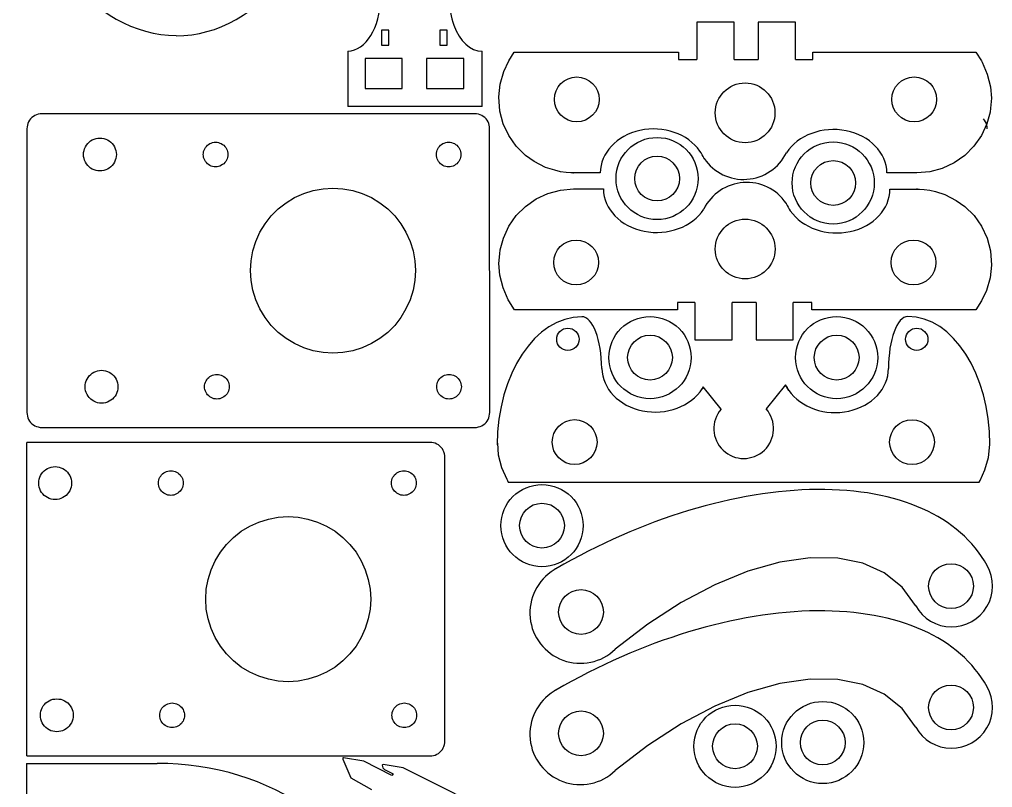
# Model space of a CAD drawing. Extents: x 3 to 201, y 2 to 289.
# Drawn here: x 3 to 133.4, y 83.1 to 185.9 of the extents above; entities that cross this region are included whole.
import ezdxf

# ---------------------------------------------------------------- set-up
doc = ezdxf.new("R2010")
doc.units = 0
doc.header["$MEASUREMENT"] = 0
doc.layers.get('0').update_dxf_attribs({"linetype": 'CONTINUOUS'})
doc.layers.add('LAYER_1', color=7, linetype='CONTINUOUS')

msp = doc.modelspace()

# ---------------------------------------------------------------- linework, layer by layer
at = {"linetype": 'CONTINUOUS'}
for p, q in [((98.76, 181.57), (98.76, 185.56)), ((106.94, 180.57), (106.94, 185.57)), ((98.76, 180.57), (98.76, 181.57)), ((101.94, 181.57), (101.94, 180.57)), ((109.27, 181.57), (131.12, 181.57)), ((131.12, 181.57), (131.87, 180.38)), ((98.76, 180.57), (101.94, 180.57)), ((131.87, 180.38), (131.95, 180.21)), ((131.95, 180.21), (132.65, 178.62)), ((132.65, 178.62), (133.07, 176.93)), ((133.07, 176.93), (133.21, 175.38)), ((133.21, 175.38), (133.09, 174.05)), ((133.03, 173.53), (132.6, 171.96)), ((133.09, 174.05), (133.03, 173.53)), ((132.6, 171.96), (131.87, 170.38)), ((131.87, 170.38), (130.87, 168.95)), ((130.87, 168.95), (129.64, 167.72)), ((94.72, 167.29), (94.7, 167.33)), ((94.72, 167.29), (94.72, 167.29)), ((129.64, 167.72), (128.21, 166.72)), ((126.63, 165.98), (124.94, 165.53)), ((128.21, 166.72), (126.63, 165.98)), ((77.13, 165.38), (77.21, 165.38)), ((80.81, 165.38), (77.13, 165.38)), ((123.21, 165.38), (119.21, 165.38)), ((124.94, 165.53), (123.21, 165.38)), ((73.8, 162.63), (75.49, 163.08)), ((75.49, 163.08), (77.22, 163.24)), ((77.22, 163.24), (81.22, 163.24)), ((119.62, 163.23), (123.3, 163.23)), ((123.3, 163.23), (123.22, 163.24)), ((70.8, 160.9), (72.22, 161.9)), ((72.22, 161.9), (73.8, 162.63)), ((69.56, 159.66), (70.8, 160.9)), ((105.71, 161.32), (105.71, 161.32)), ((105.71, 161.32), (105.73, 161.29)), ((68.56, 158.24), (69.56, 159.66)), ((67.83, 156.66), (68.56, 158.24)), ((67.41, 155.08), (67.83, 156.66)), ((67.22, 153.24), (67.34, 154.56)), ((67.34, 154.56), (67.41, 155.08)), ((67.36, 151.68), (67.22, 153.24)), ((67.78, 149.99), (67.36, 151.68)), ((68.49, 148.4), (67.78, 149.99)), ((68.56, 148.24), (68.49, 148.4)), ((69.31, 147.04), (68.56, 148.24)), ((93.49, 148.04), (93.49, 143.04)), ((101.67, 148.04), (98.49, 148.04)), ((98.49, 147.04), (98.49, 148.04)), ((101.67, 148.04), (101.67, 147.04)), ((91.16, 147.04), (69.31, 147.04)), ((101.67, 147.04), (101.67, 143.05)), ((74.62, 112.22), (74.65, 112.24)), ((123.04, 107.44), (123.07, 107.38)), ((74.62, 95.97), (74.65, 95.99)), ((123.04, 91.19), (123.07, 91.14))]:
    msp.add_line(p, q, dxfattribs=at)
at = {"color": 7, "linetype": 'CONTINUOUS'}
for p, q in [((47, 181.71), (47, 174.3)), ((65, 174.3), (65, 181.67)), ((65, 174.3), (47, 174.3)), ((105.62, 137.01), (103.03, 133.77)), ((106.06, 136.26), (105.62, 137.01)), ((94.48, 136.48), (94.61, 136.74)), ((97, 133.76), (94.61, 136.74)), ((58, 129.3), (4, 129.3)), ((4, 87.3), (4, 129.3)), ((58.24, 129.29), (58, 129.3)), ((58.48, 129.24), (58.24, 129.29)), ((58.71, 129.17), (58.48, 129.24)), ((58.93, 129.07), (58.71, 129.17)), ((59.14, 128.95), (58.93, 129.07)), ((67.02, 129.18), (67.15, 127.63)), ((59.33, 128.8), (59.14, 128.95)), ((59.5, 128.63), (59.33, 128.8)), ((59.65, 128.44), (59.5, 128.63)), ((59.77, 128.23), (59.65, 128.44)), ((59.87, 128.01), (59.77, 128.23)), ((59.94, 127.78), (59.87, 128.01)), ((59.99, 127.54), (59.94, 127.78)), ((132.82, 127.27), (133, 129)), ((59.99, 127.3), (59.99, 127.54)), ((60, 89.3), (59.99, 127.3)), ((67.15, 127.63), (67.57, 125.94)), ((132.33, 125.6), (132.82, 127.27)), ((67.57, 125.94), (68.28, 124.35)), ((131.68, 124.18), (132.33, 125.6)), ((68.28, 124.35), (68.36, 124.18)), ((68.36, 124.18), (68.48, 123.99)), ((68.48, 123.99), (93.28, 123.99)), ((93.28, 123.99), (98.28, 123.99)), ((98.28, 123.99), (106.46, 123.99)), ((106.46, 123.99), (108.95, 123.99)), ((108.95, 123.99), (131.55, 123.99)), ((131.55, 123.99), (131.68, 124.18)), ((59.87, 88.59), (59.94, 88.82)), ((59.94, 88.82), (59.99, 89.06)), ((59.99, 89.06), (60, 89.3)), ((58.24, 87.31), (58.48, 87.36)), ((58.48, 87.36), (58.71, 87.43)), ((58.71, 87.43), (58.93, 87.53)), ((58.93, 87.53), (59.14, 87.65)), ((59.14, 87.65), (59.33, 87.8)), ((59.33, 87.8), (59.5, 87.97)), ((59.5, 87.97), (59.65, 88.16)), ((59.65, 88.16), (59.77, 88.37)), ((59.77, 88.37), (59.87, 88.59)), ((3.95, 86.3), (3.95, 44.3)), ((3.95, 86.3), (21.45, 86.3)), ((4, 87.3), (58, 87.3)), ((58, 87.3), (58.24, 87.31))]:
    msp.add_line(p, q, dxfattribs=at)
at = {"color": 142, "linetype": 'CONTINUOUS'}
for p, q in [((5.97, 125.1), (6.14, 125.31)), ((6.14, 125.31), (6.32, 125.5)), ((6.32, 125.5), (6.53, 125.66)), ((6.53, 125.66), (6.76, 125.8)), ((6.76, 125.8), (7, 125.91)), ((7, 125.91), (7.26, 125.99)), ((7.26, 125.99), (7.52, 126.03)), ((7.52, 126.03), (7.78, 126.05)), ((7.78, 126.05), (8.05, 126.03)), ((8.05, 126.03), (8.31, 125.99)), ((8.31, 125.99), (8.56, 125.91)), ((8.56, 125.91), (8.8, 125.8)), ((8.8, 125.8), (9.03, 125.66)), ((9.03, 125.66), (9.24, 125.5)), ((9.24, 125.5), (9.43, 125.31)), ((9.43, 125.31), (9.59, 125.1)), ((22.18, 125.09), (22.34, 125.21)), ((22.34, 125.21), (22.51, 125.31)), ((22.51, 125.31), (22.69, 125.39)), ((22.69, 125.39), (22.88, 125.45)), ((22.88, 125.45), (23.08, 125.49)), ((23.08, 125.49), (23.28, 125.5)), ((23.28, 125.5), (23.48, 125.49)), ((23.48, 125.49), (23.67, 125.45)), ((23.67, 125.45), (23.86, 125.39)), ((23.86, 125.39), (24.04, 125.31)), ((24.04, 125.31), (24.21, 125.21)), ((24.21, 125.21), (24.37, 125.09)), ((53.4, 125.09), (53.56, 125.21)), ((53.56, 125.21), (53.73, 125.31)), ((53.73, 125.31), (53.91, 125.39)), ((53.91, 125.39), (54.1, 125.45)), ((54.1, 125.45), (54.3, 125.49)), ((54.3, 125.49), (54.5, 125.5)), ((54.5, 125.5), (54.7, 125.49)), ((54.7, 125.49), (54.89, 125.45)), ((54.89, 125.45), (55.08, 125.39)), ((55.08, 125.39), (55.26, 125.31)), ((55.26, 125.31), (55.43, 125.21)), ((55.43, 125.21), (55.59, 125.09)), ((5.58, 123.85), (5.6, 124.12)), ((5.6, 123.58), (5.58, 123.85)), ((5.6, 124.12), (5.65, 124.38)), ((5.65, 124.38), (5.72, 124.63)), ((5.72, 124.63), (5.83, 124.87)), ((5.83, 124.87), (5.97, 125.1)), ((9.59, 125.1), (9.73, 124.87)), ((9.73, 124.87), (9.84, 124.63)), ((9.84, 124.63), (9.92, 124.38)), ((9.92, 124.38), (9.97, 124.12)), ((9.97, 124.12), (9.98, 123.85)), ((9.98, 123.85), (9.97, 123.58)), ((21.63, 123.85), (21.64, 124.05)), ((21.64, 123.65), (21.63, 123.85)), ((21.64, 124.05), (21.67, 124.24)), ((21.67, 124.24), (21.73, 124.44)), ((21.73, 124.44), (21.82, 124.62)), ((21.82, 124.62), (21.92, 124.79)), ((21.92, 124.79), (22.04, 124.94)), ((22.04, 124.94), (22.18, 125.09)), ((24.37, 125.09), (24.51, 124.94)), ((24.51, 124.94), (24.63, 124.79)), ((24.63, 124.79), (24.74, 124.62)), ((24.74, 124.62), (24.82, 124.44)), ((24.82, 124.44), (24.88, 124.24)), ((24.88, 124.24), (24.91, 124.05)), ((24.91, 124.05), (24.93, 123.85)), ((24.93, 123.85), (24.91, 123.65)), ((52.85, 123.85), (52.86, 124.05)), ((52.86, 123.65), (52.85, 123.85)), ((52.86, 124.05), (52.9, 124.24)), ((52.9, 124.24), (52.95, 124.44)), ((52.95, 124.44), (53.04, 124.62)), ((53.04, 124.62), (53.14, 124.79)), ((53.14, 124.79), (53.26, 124.94)), ((53.26, 124.94), (53.4, 125.09)), ((55.59, 125.09), (55.73, 124.94)), ((55.73, 124.94), (55.86, 124.79)), ((55.86, 124.79), (55.96, 124.62)), ((55.96, 124.62), (56.04, 124.44)), ((56.04, 124.44), (56.1, 124.24)), ((56.1, 124.24), (56.14, 124.05)), ((56.14, 124.05), (56.15, 123.85)), ((56.15, 123.85), (56.14, 123.65)), ((5.65, 123.32), (5.6, 123.58)), ((5.72, 123.07), (5.65, 123.32)), ((5.83, 122.83), (5.72, 123.07)), ((5.97, 122.6), (5.83, 122.83)), ((6.14, 122.39), (5.97, 122.6)), ((9.59, 122.6), (9.43, 122.39)), ((9.73, 122.83), (9.59, 122.6)), ((9.84, 123.07), (9.73, 122.83)), ((9.92, 123.32), (9.84, 123.07)), ((9.97, 123.58), (9.92, 123.32)), ((21.67, 123.46), (21.64, 123.65)), ((21.73, 123.26), (21.67, 123.46)), ((21.82, 123.08), (21.73, 123.26)), ((21.92, 122.91), (21.82, 123.08)), ((22.04, 122.76), (21.92, 122.91)), ((22.18, 122.61), (22.04, 122.76)), ((22.34, 122.49), (22.18, 122.61)), ((24.37, 122.61), (24.21, 122.49)), ((24.51, 122.76), (24.37, 122.61)), ((24.63, 122.91), (24.51, 122.76)), ((24.74, 123.08), (24.63, 122.91)), ((24.82, 123.26), (24.74, 123.08)), ((24.88, 123.46), (24.82, 123.26)), ((24.91, 123.65), (24.88, 123.46)), ((52.9, 123.46), (52.86, 123.65)), ((52.95, 123.26), (52.9, 123.46)), ((53.04, 123.08), (52.95, 123.26)), ((53.14, 122.91), (53.04, 123.08)), ((53.26, 122.76), (53.14, 122.91)), ((53.4, 122.61), (53.26, 122.76)), ((53.56, 122.49), (53.4, 122.61)), ((55.59, 122.61), (55.43, 122.49)), ((55.73, 122.76), (55.59, 122.61)), ((55.86, 122.91), (55.73, 122.76)), ((55.96, 123.08), (55.86, 122.91)), ((56.04, 123.26), (55.96, 123.08)), ((56.1, 123.46), (56.04, 123.26)), ((56.14, 123.65), (56.1, 123.46)), ((6.32, 122.2), (6.14, 122.39)), ((6.53, 122.04), (6.32, 122.2)), ((6.76, 121.9), (6.53, 122.04)), ((7, 121.79), (6.76, 121.9)), ((7.26, 121.71), (7, 121.79)), ((7.52, 121.67), (7.26, 121.71)), ((7.78, 121.65), (7.52, 121.67)), ((8.05, 121.67), (7.78, 121.65)), ((8.31, 121.71), (8.05, 121.67)), ((8.56, 121.79), (8.31, 121.71)), ((8.8, 121.9), (8.56, 121.79)), ((9.03, 122.04), (8.8, 121.9)), ((9.24, 122.2), (9.03, 122.04)), ((9.43, 122.39), (9.24, 122.2)), ((22.51, 122.39), (22.34, 122.49)), ((22.69, 122.31), (22.51, 122.39)), ((22.88, 122.25), (22.69, 122.31)), ((23.08, 122.21), (22.88, 122.25)), ((23.28, 122.2), (23.08, 122.21)), ((23.48, 122.21), (23.28, 122.2)), ((23.67, 122.25), (23.48, 122.21)), ((23.86, 122.31), (23.67, 122.25)), ((24.21, 122.49), (23.86, 122.31)), ((53.73, 122.39), (53.56, 122.49)), ((53.91, 122.31), (53.73, 122.39)), ((54.1, 122.25), (53.91, 122.31)), ((54.3, 122.21), (54.1, 122.25)), ((54.5, 122.2), (54.3, 122.21)), ((54.7, 122.21), (54.5, 122.2)), ((54.89, 122.25), (54.7, 122.21)), ((55.08, 122.31), (54.89, 122.25)), ((55.26, 122.39), (55.08, 122.31)), ((55.43, 122.49), (55.26, 122.39)), ((33.86, 118.08), (35.08, 118.63)), ((35.08, 118.63), (36.36, 119.03)), ((36.36, 119.03), (37.67, 119.27)), ((37.67, 119.27), (39, 119.35)), ((39, 119.35), (40.33, 119.27)), ((40.33, 119.27), (41.64, 119.03)), ((41.64, 119.03), (42.92, 118.63)), ((42.92, 118.63), (44.14, 118.08)), ((31.67, 116.57), (32.72, 117.39)), ((32.72, 117.39), (33.86, 118.08)), ((44.14, 118.08), (45.28, 117.39)), ((45.28, 117.39), (46.33, 116.57)), ((30.73, 115.63), (31.67, 116.57)), ((46.33, 116.57), (47.27, 115.63)), ((29.91, 114.58), (30.73, 115.63)), ((47.27, 115.63), (48.09, 114.58)), ((28.67, 112.22), (29.22, 113.44)), ((29.22, 113.44), (29.91, 114.58)), ((48.09, 114.58), (48.78, 113.44)), ((48.78, 113.44), (49.33, 112.22)), ((28.27, 110.94), (28.67, 112.22)), ((49.33, 112.22), (49.73, 110.94)), ((28.03, 109.63), (28.27, 110.94)), ((49.73, 110.94), (49.97, 109.63)), ((27.95, 108.3), (28.03, 109.63)), ((49.97, 109.63), (50.05, 108.3)), ((28.03, 106.97), (27.95, 108.3)), ((50.05, 108.3), (49.97, 106.97)), ((28.27, 105.66), (28.03, 106.97)), ((49.97, 106.97), (49.73, 105.66)), ((28.67, 104.38), (28.27, 105.66)), ((49.73, 105.66), (49.33, 104.38)), ((29.22, 103.16), (28.67, 104.38)), ((49.33, 104.38), (48.78, 103.16)), ((29.91, 102.02), (29.22, 103.16)), ((48.78, 103.16), (48.09, 102.02)), ((30.73, 100.97), (29.91, 102.02)), ((48.09, 102.02), (47.27, 100.97)), ((31.67, 100.03), (30.73, 100.97)), ((47.27, 100.97), (46.33, 100.03)), ((32.72, 99.21), (31.67, 100.03)), ((33.86, 98.52), (32.72, 99.21)), ((45.28, 99.21), (44.14, 98.52)), ((46.33, 100.03), (45.28, 99.21)), ((35.08, 97.97), (33.86, 98.52)), ((36.36, 97.57), (35.08, 97.97)), ((42.92, 97.97), (41.64, 97.57)), ((44.14, 98.52), (42.92, 97.97)), ((37.67, 97.33), (36.36, 97.57)), ((39, 97.25), (37.67, 97.33)), ((40.33, 97.33), (39, 97.25)), ((41.64, 97.57), (40.33, 97.33)), ((6.05, 93.77), (6.19, 94)), ((6.19, 94), (6.35, 94.21)), ((6.35, 94.21), (6.54, 94.4)), ((6.54, 94.4), (6.75, 94.56)), ((6.75, 94.56), (6.98, 94.7)), ((6.98, 94.7), (7.22, 94.81)), ((7.22, 94.81), (7.47, 94.89)), ((7.47, 94.89), (7.73, 94.93)), ((7.73, 94.93), (8, 94.95)), ((8, 94.95), (8.27, 94.93)), ((8.27, 94.93), (8.53, 94.89)), ((8.53, 94.89), (8.78, 94.81)), ((8.78, 94.81), (9.02, 94.7)), ((9.02, 94.7), (9.25, 94.56)), ((9.25, 94.56), (9.46, 94.4)), ((9.46, 94.4), (9.65, 94.21)), ((9.65, 94.21), (9.81, 94)), ((9.81, 94), (9.95, 93.77)), ((22.21, 93.84), (22.36, 93.99)), ((22.36, 93.99), (22.51, 94.11)), ((22.51, 94.11), (22.68, 94.21)), ((22.68, 94.21), (22.86, 94.29)), ((22.86, 94.29), (23.06, 94.35)), ((23.06, 94.35), (23.25, 94.39)), ((23.25, 94.39), (23.45, 94.4)), ((23.45, 94.4), (23.65, 94.39)), ((23.65, 94.39), (23.84, 94.35)), ((23.84, 94.35), (24.04, 94.29)), ((24.04, 94.29), (24.22, 94.21)), ((24.22, 94.21), (24.39, 94.11)), ((24.39, 94.11), (24.54, 93.99)), ((24.54, 93.99), (24.69, 93.84)), ((53.31, 93.84), (53.46, 93.99)), ((53.46, 93.99), (53.61, 94.11)), ((53.61, 94.11), (53.78, 94.21)), ((53.78, 94.21), (53.96, 94.29)), ((53.96, 94.29), (54.16, 94.35)), ((54.16, 94.35), (54.35, 94.39)), ((54.35, 94.39), (54.55, 94.4)), ((54.55, 94.4), (54.75, 94.39)), ((54.75, 94.39), (54.94, 94.35)), ((54.94, 94.35), (55.14, 94.29)), ((55.14, 94.29), (55.32, 94.21)), ((55.32, 94.21), (55.49, 94.11)), ((55.49, 94.11), (55.64, 93.99)), ((55.64, 93.99), (55.79, 93.84)), ((5.8, 92.75), (5.82, 93.02)), ((5.82, 92.48), (5.8, 92.75)), ((5.82, 93.02), (5.86, 93.28)), ((5.86, 93.28), (5.94, 93.53)), ((5.94, 93.53), (6.05, 93.77)), ((9.95, 93.77), (10.06, 93.53)), ((10.06, 93.53), (10.14, 93.28)), ((10.14, 93.28), (10.18, 93.02)), ((10.18, 93.02), (10.2, 92.75)), ((10.2, 92.75), (10.18, 92.48)), ((21.8, 92.75), (21.81, 92.95)), ((21.81, 92.55), (21.8, 92.75)), ((21.81, 92.95), (21.85, 93.14)), ((21.85, 93.14), (21.91, 93.34)), ((21.91, 93.34), (21.99, 93.52)), ((21.99, 93.52), (22.09, 93.69)), ((22.09, 93.69), (22.21, 93.84)), ((24.69, 93.84), (24.81, 93.69)), ((24.81, 93.69), (24.91, 93.52)), ((24.91, 93.52), (24.99, 93.34)), ((24.99, 93.34), (25.05, 93.14)), ((25.05, 93.14), (25.09, 92.95)), ((25.09, 92.95), (25.1, 92.75)), ((25.1, 92.75), (25.09, 92.55)), ((52.9, 92.75), (52.91, 92.95)), ((52.91, 92.55), (52.9, 92.75)), ((52.91, 92.95), (52.95, 93.14)), ((52.95, 93.14), (53.01, 93.34)), ((53.01, 93.34), (53.09, 93.52)), ((53.09, 93.52), (53.19, 93.69)), ((53.19, 93.69), (53.31, 93.84)), ((55.79, 93.84), (55.91, 93.69)), ((55.91, 93.69), (56.01, 93.52)), ((56.01, 93.52), (56.09, 93.34)), ((56.09, 93.34), (56.15, 93.14)), ((56.15, 93.14), (56.19, 92.95)), ((56.19, 92.95), (56.2, 92.75)), ((56.2, 92.75), (56.19, 92.55)), ((5.86, 92.22), (5.82, 92.48)), ((5.94, 91.97), (5.86, 92.22)), ((6.05, 91.73), (5.94, 91.97)), ((6.19, 91.5), (6.05, 91.73)), ((6.35, 91.29), (6.19, 91.5)), ((6.54, 91.1), (6.35, 91.29)), ((9.65, 91.29), (9.46, 91.1)), ((9.81, 91.5), (9.65, 91.29)), ((9.95, 91.73), (9.81, 91.5)), ((10.06, 91.97), (9.95, 91.73)), ((10.14, 92.22), (10.06, 91.97)), ((10.18, 92.48), (10.14, 92.22)), ((21.85, 92.36), (21.81, 92.55)), ((21.91, 92.16), (21.85, 92.36)), ((21.99, 91.98), (21.91, 92.16)), ((22.09, 91.81), (21.99, 91.98)), ((22.21, 91.66), (22.09, 91.81)), ((22.36, 91.51), (22.21, 91.66)), ((22.51, 91.39), (22.36, 91.51)), ((22.68, 91.29), (22.51, 91.39)), ((22.86, 91.21), (22.68, 91.29)), ((24.22, 91.29), (24.04, 91.21)), ((24.39, 91.39), (24.22, 91.29)), ((24.54, 91.51), (24.39, 91.39)), ((24.69, 91.66), (24.54, 91.51)), ((24.81, 91.81), (24.69, 91.66)), ((24.91, 91.98), (24.81, 91.81)), ((24.99, 92.16), (24.91, 91.98)), ((25.05, 92.36), (24.99, 92.16)), ((25.09, 92.55), (25.05, 92.36)), ((52.95, 92.36), (52.91, 92.55)), ((53.01, 92.16), (52.95, 92.36)), ((53.09, 91.98), (53.01, 92.16)), ((53.19, 91.81), (53.09, 91.98)), ((53.31, 91.66), (53.19, 91.81)), ((53.46, 91.51), (53.31, 91.66)), ((53.61, 91.39), (53.46, 91.51)), ((53.78, 91.29), (53.61, 91.39)), ((53.96, 91.21), (53.78, 91.29)), ((55.32, 91.29), (55.14, 91.21)), ((55.49, 91.39), (55.32, 91.29)), ((55.64, 91.51), (55.49, 91.39)), ((55.79, 91.66), (55.64, 91.51)), ((55.91, 91.81), (55.79, 91.66)), ((56.01, 91.98), (55.91, 91.81)), ((56.09, 92.16), (56.01, 91.98)), ((56.15, 92.36), (56.09, 92.16)), ((56.19, 92.55), (56.15, 92.36)), ((6.75, 90.94), (6.54, 91.1)), ((6.98, 90.8), (6.75, 90.94)), ((7.22, 90.69), (6.98, 90.8)), ((7.47, 90.61), (7.22, 90.69)), ((7.73, 90.57), (7.47, 90.61)), ((8, 90.55), (7.73, 90.57)), ((8.27, 90.57), (8, 90.55)), ((8.53, 90.61), (8.27, 90.57)), ((8.78, 90.69), (8.53, 90.61)), ((9.02, 90.8), (8.78, 90.69)), ((9.25, 90.94), (9.02, 90.8)), ((9.46, 91.1), (9.25, 90.94)), ((23.06, 91.15), (22.86, 91.21)), ((23.25, 91.11), (23.06, 91.15)), ((23.45, 91.1), (23.25, 91.11)), ((23.65, 91.11), (23.45, 91.1)), ((23.84, 91.15), (23.65, 91.11)), ((24.04, 91.21), (23.84, 91.15)), ((54.16, 91.15), (53.96, 91.21)), ((54.35, 91.11), (54.16, 91.15)), ((54.55, 91.1), (54.35, 91.11)), ((54.75, 91.11), (54.55, 91.1)), ((54.94, 91.15), (54.75, 91.11)), ((55.14, 91.21), (54.94, 91.15))]:
    msp.add_line(p, q, dxfattribs=at)
at = {"linetype": 'CONTINUOUS'}
for points in [[(98.76, 185.56), (93.76, 185.56), (93.76, 180.57), (93.76, 180.57), (93.76, 180.57)], [(106.94, 185.57), (101.94, 185.57), (101.94, 181.57), (101.94, 181.57), (101.94, 181.57)], [(77.13, 165.38), (76.86, 165.38), (76.25, 165.46), (75.47, 165.53), (74.71, 165.73), (73.48, 166.11), (71.95, 166.9), (70.78, 167.72), (69.55, 168.95), (68.55, 170.38), (67.81, 171.96), (67.36, 173.64), (67.22, 175.56), (67.41, 177.29), (67.89, 178.96), (68.55, 180.38), (69.29, 181.57), (91.27, 181.57), (91.27, 181.57), (91.27, 181.57)], [(91.27, 181.57), (91.27, 180.57), (93.76, 180.57), (93.76, 180.57), (93.76, 180.57)], [(106.94, 180.57), (109.27, 180.57), (109.27, 181.57), (109.27, 181.57), (109.27, 181.57)], [(123.3, 163.23), (123.57, 163.23), (124.18, 163.15), (124.96, 163.08), (125.72, 162.88), (126.96, 162.5), (128.49, 161.71), (129.65, 160.9), (130.88, 159.66), (131.88, 158.24), (132.62, 156.66), (133.07, 154.97), (133.21, 153.05), (133.02, 151.32), (132.54, 149.65), (131.88, 148.24), (131.14, 147.04), (109.16, 147.04), (109.16, 147.04), (109.16, 147.04)], [(93.49, 148.04), (91.16, 148.04), (91.16, 147.04), (91.16, 147.04), (91.16, 147.04)], [(101.67, 143.05), (106.67, 143.05), (106.67, 148.04), (106.67, 148.04), (106.67, 148.04)], [(109.16, 147.04), (109.16, 148.04), (106.67, 148.04), (106.67, 148.04), (106.67, 148.04)], [(93.49, 143.04), (98.49, 143.04), (98.49, 147.04), (98.49, 147.04), (98.49, 147.04)], [(123.04, 107.44), (121.23, 109.9), (118.86, 111.81), (115.98, 113.11), (112.64, 113.8), (108.91, 113.85), (104.87, 113.26), (100.59, 112.05), (96.15, 110.24), (91.66, 107.86), (87.18, 104.96), (82.82, 101.61), (82.82, 101.61), (82.82, 101.61)], [(74.83, 112.35), (74.65, 112.24), (74.65, 112.24), (74.65, 112.24)], [(123.04, 91.19), (121.23, 93.66), (118.86, 95.56), (115.98, 96.87), (112.64, 97.55), (108.91, 97.6), (104.87, 97.01), (100.59, 95.8), (96.15, 93.99), (91.66, 91.61), (87.18, 88.72), (82.82, 85.36), (82.82, 85.36), (82.82, 85.36)], [(74.83, 96.1), (74.65, 95.99), (74.65, 95.99), (74.65, 95.99)]]:
    msp.add_lwpolyline(points, dxfattribs=at)
at = {"color": 142, "linetype": 'CONTINUOUS'}
for points in [[(51.5, 184.49), (51.5, 182.49), (52.5, 182.49), (52.5, 184.49)], [(59.3, 184.49), (59.3, 182.49), (60.3, 182.49), (60.3, 184.49)], [(49.29, 176.69), (54.29, 176.69), (54.29, 180.69), (49.29, 180.69)], [(57.54, 176.69), (62.54, 176.69), (62.54, 180.69), (57.54, 180.69)]]:
    msp.add_lwpolyline(points, close=True, dxfattribs=at)
at = {"color": 7, "linetype": 'CONTINUOUS'}
msp.add_lwpolyline([(68.27, 78.77), (54.39, 85.72), (51.71, 86.16), (51.62, 86.13), (51.59, 86.06), (51.7, 85.73), (51.88, 85.49), (53.06, 84.89), (52.88, 84.68), (49.15, 86.6), (46.41, 87.05), (46.34, 87.03), (46.32, 86.95), (46.34, 86.88), (47.37, 84.39), (50.18, 82.81)], dxfattribs=at)
at = {"color": 142, "linetype": 'CONTINUOUS'}
for centre, radius in [((77.66, 175.23), 3), ((100.21, 173.43), 4), ((122.86, 175.23), 3), ((88.42, 164.63), 3), ((112.01, 164.04), 3), ((100.22, 155.19), 4), ((77.57, 153.39), 3), ((122.77, 153.39), 3), ((112.47, 140.65), 5.5), ((76.47, 143.1), 1.5), ((87.47, 140.65), 3), ((112.47, 140.65), 3), ((123.2, 143.1), 1.5), ((77.37, 129.34), 3), ((122.57, 129.33), 3), ((73, 118.15), 3), ((127.8, 110.05), 3), ((78.23, 106.58), 3), ((127.8, 93.8), 3), ((78.23, 90.33), 3), ((98.86, 88.6), 3), ((110.61, 89.1), 3)]:
    msp.add_circle(centre, radius, dxfattribs=at)
at = {"linetype": 'CONTINUOUS'}
for centre in [(88.42, 164.63), (112.01, 164.04), (87.47, 140.65), (73, 118.15), (98.86, 88.6), (110.61, 89.1)]:
    msp.add_circle(centre, 5.5, dxfattribs=at)
for centre, radius, start, end in [((100.01, 170.91), 6.4, 214.3423, 333.7655), ((100.42, 157.71), 6.4, 34.3423, 153.7655), ((78.13, 106.46), 6.75, 121.4244, 314.0772), ((127.86, 110.09), 5.5, 209.4378, 29.7501), ((127.86, 110.09), 5.5, 208.7701, 209.4378), ((127.86, 93.84), 5.5, 209.4378, 29.7501), ((78.13, 90.21), 6.75, 121.4244, 314.0772), ((127.86, 93.84), 5.5, 208.7701, 209.4378)]:
    msp.add_arc(centre, radius, start, end, dxfattribs=at)
at = {"color": 7, "linetype": 'CONTINUOUS'}
for centre, radius, start, end in [((100.22, 133.66), 6.4, 151.1693, 153.7655), ((100.02, 131.14), 4, 139.026, 41.1574)]:
    msp.add_arc(centre, radius, start, end, dxfattribs=at)
for centre, major_axis, ratio, start_param, end_param in [((24, 212.35), (0, 28.55), 0.735551, 1.570796, 3.141593), ((24, 212.3), (0, 28.55), 0.735551, -3.141593, -1.570796), ((78.34, 128.97), (0, 17.15), 0.661033, 0, 1.570796), ((78.34, 139.16), (0, 6.97), 0.382112, -1.566766, 0), ((122, 139.18), (0, 6.97), 0.370754, 0, 1.570796), ((122, 129), (0, 17.15), 0.641386, -1.570796, 0), ((88.17, 139.26), (-7.15, 0), 0.825175, 0.012939, 2.651762), ((112.27, 139.19), (-7.15, 0), 0.825175, 0.52002, 3.139399), ((112.27, 139.19), (-7.15, 0), 0.825175, 0.378777, 0.52002), ((21.45, 65.3), (-28.55, 0), 0.735551, -3.141593, -1.570796)]:
    msp.add_ellipse(centre, major_axis=major_axis, ratio=ratio, start_param=start_param, end_param=end_param, dxfattribs=at)
at = {"linetype": 'CONTINUOUS'}
for centre, major_axis, ratio, start_param, end_param in [((46.95, 188.71), (0, -7), 0.628571, 0.011364, 3.130229), ((64.99, 188.67), (0, 7), 0.628571, -6.2847, -3.140078), ((87.96, 165.37), (-7.15, 0), 0.825175, -2.621573, -0.002194), ((112.06, 165.3), (-7.15, 0), 0.825175, -3.128654, -0.489831), ((87.96, 165.37), (-7.15, 0), 0.825175, -2.803084, -2.621573), ((88.37, 163.31), (7.15, 0), 0.825175, -3.128654, -0.489831), ((112.47, 163.24), (7.15, 0), 0.825175, -2.621573, -0.002194), ((112.47, 163.24), (7.15, 0), 0.825175, -2.803084, -2.621573), ((89.37, 88.26), (-43.19, -24.7), 0.565378, -3.147354, -1.557517), ((89.37, 72.01), (-43.19, -24.7), 0.565378, -3.147354, -1.557517)]:
    msp.add_ellipse(centre, major_axis=major_axis, ratio=ratio, start_param=start_param, end_param=end_param, dxfattribs=at)
at = {"layer": 'LAYER_1', "color": 7, "linetype": 'CONTINUOUS'}
for p, q in [((4.23, 172.23), (4.13, 172.01)), ((4.35, 172.44), (4.23, 172.23)), ((4.5, 172.63), (4.35, 172.44)), ((4.67, 172.8), (4.5, 172.63)), ((4.86, 172.95), (4.67, 172.8)), ((5.07, 173.07), (4.86, 172.95)), ((5.29, 173.17), (5.07, 173.07)), ((5.52, 173.24), (5.29, 173.17)), ((5.76, 173.29), (5.52, 173.24)), ((6, 173.3), (5.76, 173.29)), ((64, 173.3), (6, 173.3)), ((4.01, 171.54), (4, 171.3)), ((4, 171.3), (4, 133.3)), ((4.06, 171.78), (4.01, 171.54)), ((4.13, 172.01), (4.06, 171.78)), ((4, 133.3), (4.01, 133.06)), ((4.01, 133.06), (4.06, 132.82)), ((4.06, 132.82), (4.13, 132.59)), ((4.13, 132.59), (4.23, 132.37)), ((4.23, 132.37), (4.35, 132.16)), ((4.35, 132.16), (4.5, 131.97)), ((4.5, 131.97), (4.67, 131.8)), ((4.67, 131.8), (4.86, 131.65)), ((4.86, 131.65), (5.07, 131.53)), ((5.07, 131.53), (5.29, 131.43)), ((5.29, 131.43), (5.52, 131.36)), ((5.52, 131.36), (5.76, 131.31)), ((5.76, 131.31), (6, 131.3)), ((6, 131.3), (64, 131.3))]:
    msp.add_line(p, q, dxfattribs=at)
at = {"layer": 'LAYER_1', "color": 142, "linetype": 'CONTINUOUS'}
for p, q in [((64.24, 173.29), (64, 173.3)), ((64.48, 173.24), (64.24, 173.29)), ((64.71, 173.17), (64.48, 173.24)), ((64.93, 173.07), (64.71, 173.17)), ((65.14, 172.95), (64.93, 173.07)), ((65.33, 172.8), (65.14, 172.95)), ((65.5, 172.63), (65.33, 172.8)), ((65.65, 172.44), (65.5, 172.63)), ((65.77, 172.23), (65.65, 172.44)), ((65.87, 172.01), (65.77, 172.23)), ((132.3, 172.44), (132.15, 172.63)), ((132.43, 172.23), (132.3, 172.44)), ((132.53, 172.01), (132.43, 172.23)), ((65.94, 171.78), (65.87, 172.01)), ((65.99, 171.54), (65.94, 171.78)), ((65.99, 171.3), (65.99, 171.54)), ((66, 133.3), (65.99, 171.3)), ((132.6, 171.78), (132.53, 172.01)), ((132.64, 171.54), (132.6, 171.78)), ((132.64, 171.3), (132.64, 171.54)), ((12.14, 169.31), (12.32, 169.5)), ((12.32, 169.5), (12.53, 169.66)), ((12.53, 169.66), (12.76, 169.8)), ((12.76, 169.8), (13, 169.91)), ((13, 169.91), (13.26, 169.99)), ((13.26, 169.99), (13.52, 170.03)), ((13.52, 170.03), (13.78, 170.05)), ((13.78, 170.05), (14.05, 170.03)), ((14.05, 170.03), (14.31, 169.99)), ((14.31, 169.99), (14.56, 169.91)), ((14.56, 169.91), (14.8, 169.8)), ((14.8, 169.8), (15.03, 169.66)), ((15.03, 169.66), (15.24, 169.5)), ((15.24, 169.5), (15.43, 169.31)), ((28.88, 169.45), (29.08, 169.49)), ((29.08, 169.49), (29.28, 169.5)), ((29.28, 169.5), (29.48, 169.49)), ((29.48, 169.49), (29.67, 169.45)), ((60.1, 169.45), (60.3, 169.49)), ((60.3, 169.49), (60.5, 169.5)), ((60.5, 169.5), (60.7, 169.49)), ((60.7, 169.49), (60.89, 169.45)), ((11.6, 168.12), (11.65, 168.38)), ((11.65, 168.38), (11.72, 168.63)), ((11.72, 168.63), (11.83, 168.87)), ((11.83, 168.87), (11.97, 169.1)), ((11.97, 169.1), (12.14, 169.31)), ((15.43, 169.31), (15.59, 169.1)), ((15.59, 169.1), (15.73, 168.87)), ((15.73, 168.87), (15.84, 168.63)), ((15.84, 168.63), (15.92, 168.38)), ((15.92, 168.38), (15.97, 168.12)), ((27.64, 168.05), (27.67, 168.24)), ((27.67, 168.24), (27.73, 168.44)), ((27.73, 168.44), (27.82, 168.62)), ((27.82, 168.62), (27.92, 168.79)), ((27.92, 168.79), (28.04, 168.94)), ((28.04, 168.94), (28.18, 169.09)), ((28.18, 169.09), (28.34, 169.21)), ((28.34, 169.21), (28.51, 169.31)), ((28.51, 169.31), (28.69, 169.39)), ((28.69, 169.39), (28.88, 169.45)), ((29.67, 169.45), (29.86, 169.39)), ((29.86, 169.39), (30.04, 169.31)), ((30.04, 169.31), (30.21, 169.21)), ((30.21, 169.21), (30.37, 169.09)), ((30.37, 169.09), (30.51, 168.94)), ((30.51, 168.94), (30.63, 168.79)), ((30.63, 168.79), (30.74, 168.62)), ((30.74, 168.62), (30.82, 168.44)), ((30.82, 168.44), (30.88, 168.24)), ((30.88, 168.24), (30.91, 168.05)), ((58.86, 168.05), (58.9, 168.24)), ((58.9, 168.24), (58.95, 168.44)), ((58.95, 168.44), (59.04, 168.62)), ((59.04, 168.62), (59.14, 168.79)), ((59.14, 168.79), (59.26, 168.94)), ((59.26, 168.94), (59.4, 169.09)), ((59.4, 169.09), (59.56, 169.21)), ((59.56, 169.21), (59.73, 169.31)), ((59.73, 169.31), (59.91, 169.39)), ((59.91, 169.39), (60.1, 169.45)), ((60.89, 169.45), (61.08, 169.39)), ((61.08, 169.39), (61.26, 169.31)), ((61.26, 169.31), (61.43, 169.21)), ((61.43, 169.21), (61.59, 169.09)), ((61.59, 169.09), (61.73, 168.94)), ((61.73, 168.94), (61.86, 168.79)), ((61.86, 168.79), (61.96, 168.62)), ((61.96, 168.62), (62.04, 168.44)), ((62.04, 168.44), (62.1, 168.24)), ((62.1, 168.24), (62.14, 168.05)), ((11.58, 167.85), (11.6, 168.12)), ((11.6, 167.58), (11.58, 167.85)), ((11.65, 167.32), (11.6, 167.58)), ((11.72, 167.07), (11.65, 167.32)), ((11.83, 166.83), (11.72, 167.07)), ((15.84, 167.07), (15.73, 166.83)), ((15.92, 167.32), (15.84, 167.07)), ((15.97, 167.58), (15.92, 167.32)), ((15.97, 168.12), (15.98, 167.85)), ((15.98, 167.85), (15.97, 167.58)), ((27.63, 167.85), (27.64, 168.05)), ((27.64, 167.65), (27.63, 167.85)), ((27.67, 167.46), (27.64, 167.65)), ((27.73, 167.26), (27.67, 167.46)), ((27.82, 167.08), (27.73, 167.26)), ((27.92, 166.91), (27.82, 167.08)), ((28.04, 166.76), (27.92, 166.91)), ((30.63, 166.91), (30.51, 166.76)), ((30.74, 167.08), (30.63, 166.91)), ((30.82, 167.26), (30.74, 167.08)), ((30.88, 167.46), (30.82, 167.26)), ((30.91, 167.65), (30.88, 167.46)), ((30.91, 168.05), (30.93, 167.85)), ((30.93, 167.85), (30.91, 167.65)), ((58.85, 167.85), (58.86, 168.05)), ((58.86, 167.65), (58.85, 167.85)), ((58.9, 167.46), (58.86, 167.65)), ((58.95, 167.26), (58.9, 167.46)), ((59.04, 167.08), (58.95, 167.26)), ((59.14, 166.91), (59.04, 167.08)), ((59.26, 166.76), (59.14, 166.91)), ((61.86, 166.91), (61.73, 166.76)), ((61.96, 167.08), (61.86, 166.91)), ((62.04, 167.26), (61.96, 167.08)), ((62.1, 167.46), (62.04, 167.26)), ((62.14, 167.65), (62.1, 167.46)), ((62.14, 168.05), (62.15, 167.85)), ((62.15, 167.85), (62.14, 167.65)), ((11.97, 166.6), (11.83, 166.83)), ((12.14, 166.39), (11.97, 166.6)), ((12.32, 166.2), (12.14, 166.39)), ((12.53, 166.04), (12.32, 166.2)), ((12.76, 165.9), (12.53, 166.04)), ((13, 165.79), (12.76, 165.9)), ((13.26, 165.71), (13, 165.79)), ((13.52, 165.67), (13.26, 165.71)), ((13.78, 165.65), (13.52, 165.67)), ((14.05, 165.67), (13.78, 165.65)), ((14.31, 165.71), (14.05, 165.67)), ((14.56, 165.79), (14.31, 165.71)), ((14.8, 165.9), (14.56, 165.79)), ((15.03, 166.04), (14.8, 165.9)), ((15.24, 166.2), (15.03, 166.04)), ((15.43, 166.39), (15.24, 166.2)), ((15.59, 166.6), (15.43, 166.39)), ((15.73, 166.83), (15.59, 166.6)), ((28.18, 166.61), (28.04, 166.76)), ((28.34, 166.49), (28.18, 166.61)), ((28.51, 166.39), (28.34, 166.49)), ((28.69, 166.31), (28.51, 166.39)), ((28.88, 166.25), (28.69, 166.31)), ((29.08, 166.21), (28.88, 166.25)), ((29.28, 166.2), (29.08, 166.21)), ((29.48, 166.21), (29.28, 166.2)), ((29.67, 166.25), (29.48, 166.21)), ((29.86, 166.31), (29.67, 166.25)), ((30.21, 166.49), (29.86, 166.31)), ((30.37, 166.61), (30.21, 166.49)), ((30.51, 166.76), (30.37, 166.61)), ((59.4, 166.61), (59.26, 166.76)), ((59.56, 166.49), (59.4, 166.61)), ((59.73, 166.39), (59.56, 166.49)), ((59.91, 166.31), (59.73, 166.39)), ((60.1, 166.25), (59.91, 166.31)), ((60.3, 166.21), (60.1, 166.25)), ((60.5, 166.2), (60.3, 166.21)), ((60.7, 166.21), (60.5, 166.2)), ((60.89, 166.25), (60.7, 166.21)), ((61.08, 166.31), (60.89, 166.25)), ((61.26, 166.39), (61.08, 166.31)), ((61.43, 166.49), (61.26, 166.39)), ((61.59, 166.61), (61.43, 166.49)), ((61.73, 166.76), (61.59, 166.61)), ((41.08, 162.63), (42.36, 163.03)), ((42.36, 163.03), (43.67, 163.27)), ((43.67, 163.27), (45, 163.35)), ((45, 163.35), (46.33, 163.27)), ((46.33, 163.27), (47.64, 163.03)), ((47.64, 163.03), (48.92, 162.63)), ((38.72, 161.39), (39.86, 162.08)), ((39.86, 162.08), (41.08, 162.63)), ((48.92, 162.63), (50.14, 162.08)), ((50.14, 162.08), (51.28, 161.39)), ((36.73, 159.63), (37.67, 160.57)), ((37.67, 160.57), (38.72, 161.39)), ((51.28, 161.39), (52.33, 160.57)), ((52.33, 160.57), (53.27, 159.63)), ((35.91, 158.58), (36.73, 159.63)), ((53.27, 159.63), (54.09, 158.58)), ((35.22, 157.44), (35.91, 158.58)), ((54.09, 158.58), (54.78, 157.44)), ((34.67, 156.22), (35.22, 157.44)), ((54.78, 157.44), (55.33, 156.22)), ((34.27, 154.94), (34.67, 156.22)), ((55.33, 156.22), (55.73, 154.94)), ((34.03, 153.63), (34.27, 154.94)), ((55.73, 154.94), (55.97, 153.63)), ((33.95, 152.3), (34.03, 153.63)), ((55.97, 153.63), (56.05, 152.3)), ((34.03, 150.97), (33.95, 152.3)), ((56.05, 152.3), (55.97, 150.97)), ((34.27, 149.66), (34.03, 150.97)), ((55.97, 150.97), (55.73, 149.66)), ((34.67, 148.38), (34.27, 149.66)), ((55.73, 149.66), (55.33, 148.38)), ((35.22, 147.16), (34.67, 148.38)), ((55.33, 148.38), (54.78, 147.16)), ((35.91, 146.02), (35.22, 147.16)), ((36.73, 144.97), (35.91, 146.02)), ((54.09, 146.02), (53.27, 144.97)), ((54.78, 147.16), (54.09, 146.02)), ((37.67, 144.03), (36.73, 144.97)), ((53.27, 144.97), (52.33, 144.03)), ((38.72, 143.21), (37.67, 144.03)), ((52.33, 144.03), (51.28, 143.21)), ((39.86, 142.52), (38.72, 143.21)), ((41.08, 141.97), (39.86, 142.52)), ((50.14, 142.52), (48.92, 141.97)), ((51.28, 143.21), (50.14, 142.52)), ((42.36, 141.57), (41.08, 141.97)), ((43.67, 141.33), (42.36, 141.57)), ((45, 141.25), (43.67, 141.33)), ((46.33, 141.33), (45, 141.25)), ((47.64, 141.57), (46.33, 141.33)), ((48.92, 141.97), (47.64, 141.57)), ((12.19, 138), (12.35, 138.21)), ((12.35, 138.21), (12.54, 138.4)), ((12.54, 138.4), (12.75, 138.56)), ((12.75, 138.56), (12.98, 138.7)), ((12.98, 138.7), (13.22, 138.81)), ((13.22, 138.81), (13.47, 138.89)), ((13.47, 138.89), (13.73, 138.93)), ((13.73, 138.93), (14, 138.95)), ((14, 138.95), (14.27, 138.93)), ((14.27, 138.93), (14.53, 138.89)), ((14.53, 138.89), (14.78, 138.81)), ((14.78, 138.81), (15.02, 138.7)), ((15.02, 138.7), (15.25, 138.56)), ((15.25, 138.56), (15.46, 138.4)), ((15.46, 138.4), (15.65, 138.21)), ((15.65, 138.21), (15.81, 138)), ((28.51, 138.11), (28.68, 138.21)), ((28.68, 138.21), (28.86, 138.29)), ((28.86, 138.29), (29.06, 138.35)), ((29.06, 138.35), (29.25, 138.39)), ((29.25, 138.39), (29.45, 138.4)), ((29.45, 138.4), (29.65, 138.39)), ((29.65, 138.39), (29.84, 138.35)), ((29.84, 138.35), (30.04, 138.29)), ((30.04, 138.29), (30.22, 138.21)), ((30.22, 138.21), (30.39, 138.11)), ((59.61, 138.11), (59.78, 138.21)), ((59.78, 138.21), (59.96, 138.29)), ((59.96, 138.29), (60.16, 138.35)), ((60.16, 138.35), (60.35, 138.39)), ((60.35, 138.39), (60.55, 138.4)), ((60.55, 138.4), (60.75, 138.39)), ((60.75, 138.39), (60.94, 138.35)), ((60.94, 138.35), (61.14, 138.29)), ((61.14, 138.29), (61.32, 138.21)), ((61.32, 138.21), (61.49, 138.11)), ((11.8, 136.75), (11.82, 137.02)), ((11.82, 137.02), (11.86, 137.28)), ((11.86, 137.28), (11.94, 137.53)), ((11.94, 137.53), (12.05, 137.77)), ((12.05, 137.77), (12.19, 138)), ((15.81, 138), (15.95, 137.77)), ((15.95, 137.77), (16.06, 137.53)), ((16.06, 137.53), (16.14, 137.28)), ((16.14, 137.28), (16.18, 137.02)), ((16.18, 137.02), (16.2, 136.75)), ((27.8, 136.75), (27.81, 136.95)), ((27.81, 136.95), (27.85, 137.14)), ((27.85, 137.14), (27.91, 137.34)), ((27.91, 137.34), (27.99, 137.52)), ((27.99, 137.52), (28.09, 137.69)), ((28.09, 137.69), (28.21, 137.84)), ((28.21, 137.84), (28.36, 137.99)), ((28.36, 137.99), (28.51, 138.11)), ((30.39, 138.11), (30.54, 137.99)), ((30.54, 137.99), (30.69, 137.84)), ((30.69, 137.84), (30.81, 137.69)), ((30.81, 137.69), (30.91, 137.52)), ((30.91, 137.52), (30.99, 137.34)), ((30.99, 137.34), (31.05, 137.14)), ((31.05, 137.14), (31.09, 136.95)), ((31.09, 136.95), (31.1, 136.75)), ((58.9, 136.75), (58.91, 136.95)), ((58.91, 136.95), (58.95, 137.14)), ((58.95, 137.14), (59.01, 137.34)), ((59.01, 137.34), (59.09, 137.52)), ((59.09, 137.52), (59.19, 137.69)), ((59.19, 137.69), (59.31, 137.84)), ((59.31, 137.84), (59.46, 137.99)), ((59.46, 137.99), (59.61, 138.11)), ((61.49, 138.11), (61.64, 137.99)), ((61.64, 137.99), (61.79, 137.84)), ((61.79, 137.84), (61.91, 137.69)), ((61.91, 137.69), (62.01, 137.52)), ((62.01, 137.52), (62.09, 137.34)), ((62.09, 137.34), (62.15, 137.14)), ((62.15, 137.14), (62.19, 136.95)), ((62.19, 136.95), (62.2, 136.75)), ((11.82, 136.48), (11.8, 136.75)), ((11.86, 136.22), (11.82, 136.48)), ((11.94, 135.97), (11.86, 136.22)), ((12.05, 135.73), (11.94, 135.97)), ((12.19, 135.5), (12.05, 135.73)), ((15.95, 135.73), (15.81, 135.5)), ((16.06, 135.97), (15.95, 135.73)), ((16.14, 136.22), (16.06, 135.97)), ((16.18, 136.48), (16.14, 136.22)), ((16.2, 136.75), (16.18, 136.48)), ((27.81, 136.55), (27.8, 136.75)), ((27.85, 136.36), (27.81, 136.55)), ((27.91, 136.16), (27.85, 136.36)), ((27.99, 135.98), (27.91, 136.16)), ((28.09, 135.81), (27.99, 135.98)), ((28.21, 135.66), (28.09, 135.81)), ((28.36, 135.51), (28.21, 135.66)), ((30.69, 135.66), (30.54, 135.51)), ((30.81, 135.81), (30.69, 135.66)), ((30.91, 135.98), (30.81, 135.81)), ((30.99, 136.16), (30.91, 135.98)), ((31.05, 136.36), (30.99, 136.16)), ((31.09, 136.55), (31.05, 136.36)), ((31.1, 136.75), (31.09, 136.55)), ((58.91, 136.55), (58.9, 136.75)), ((58.95, 136.36), (58.91, 136.55)), ((59.01, 136.16), (58.95, 136.36)), ((59.09, 135.98), (59.01, 136.16)), ((59.19, 135.81), (59.09, 135.98)), ((59.31, 135.66), (59.19, 135.81)), ((59.46, 135.51), (59.31, 135.66)), ((61.79, 135.66), (61.64, 135.51)), ((61.91, 135.81), (61.79, 135.66)), ((62.01, 135.98), (61.91, 135.81)), ((62.09, 136.16), (62.01, 135.98)), ((62.15, 136.36), (62.09, 136.16)), ((62.19, 136.55), (62.15, 136.36)), ((62.2, 136.75), (62.19, 136.55)), ((12.35, 135.29), (12.19, 135.5)), ((12.54, 135.1), (12.35, 135.29)), ((12.75, 134.94), (12.54, 135.1)), ((12.98, 134.8), (12.75, 134.94)), ((13.22, 134.69), (12.98, 134.8)), ((13.47, 134.61), (13.22, 134.69)), ((13.73, 134.57), (13.47, 134.61)), ((14, 134.55), (13.73, 134.57)), ((14.27, 134.57), (14, 134.55)), ((14.53, 134.61), (14.27, 134.57)), ((14.78, 134.69), (14.53, 134.61)), ((15.02, 134.8), (14.78, 134.69)), ((15.25, 134.94), (15.02, 134.8)), ((15.46, 135.1), (15.25, 134.94)), ((15.65, 135.29), (15.46, 135.1)), ((15.81, 135.5), (15.65, 135.29)), ((28.51, 135.39), (28.36, 135.51)), ((28.68, 135.29), (28.51, 135.39)), ((28.86, 135.21), (28.68, 135.29)), ((29.06, 135.15), (28.86, 135.21)), ((29.25, 135.11), (29.06, 135.15)), ((29.45, 135.1), (29.25, 135.11)), ((29.65, 135.11), (29.45, 135.1)), ((29.84, 135.15), (29.65, 135.11)), ((30.04, 135.21), (29.84, 135.15)), ((30.22, 135.29), (30.04, 135.21)), ((30.39, 135.39), (30.22, 135.29)), ((30.54, 135.51), (30.39, 135.39)), ((59.61, 135.39), (59.46, 135.51)), ((59.78, 135.29), (59.61, 135.39)), ((59.96, 135.21), (59.78, 135.29)), ((60.16, 135.15), (59.96, 135.21)), ((60.35, 135.11), (60.16, 135.15)), ((60.55, 135.1), (60.35, 135.11)), ((60.75, 135.11), (60.55, 135.1)), ((60.94, 135.15), (60.75, 135.11)), ((61.14, 135.21), (60.94, 135.15)), ((61.32, 135.29), (61.14, 135.21)), ((61.49, 135.39), (61.32, 135.29)), ((61.64, 135.51), (61.49, 135.39)), ((65.94, 132.82), (65.99, 133.06)), ((65.99, 133.06), (66, 133.3)), ((65.14, 131.65), (65.33, 131.8)), ((65.33, 131.8), (65.5, 131.97)), ((65.5, 131.97), (65.65, 132.16)), ((65.65, 132.16), (65.77, 132.37)), ((65.77, 132.37), (65.87, 132.59)), ((65.87, 132.59), (65.94, 132.82)), ((64, 131.3), (64.24, 131.31)), ((64.24, 131.31), (64.48, 131.36)), ((64.48, 131.36), (64.71, 131.43)), ((64.71, 131.43), (64.93, 131.53)), ((64.93, 131.53), (65.14, 131.65))]:
    msp.add_line(p, q, dxfattribs=at)

doc.saveas('drawing.dxf')
